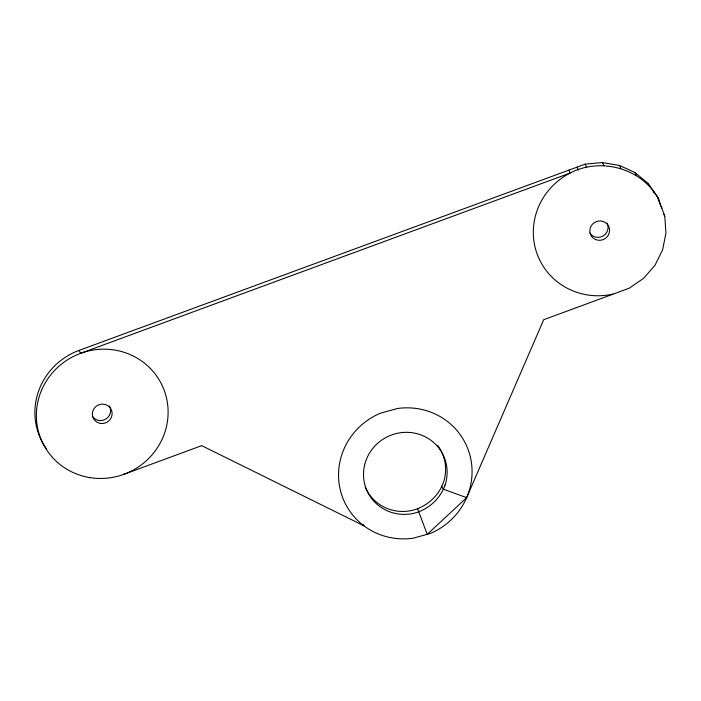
<?xml version="1.0" encoding="UTF-8"?>
<svg xmlns="http://www.w3.org/2000/svg" width="701" height="701" viewBox="0 0 701 701"><rect width="100%" height="100%" fill="white"/><g stroke="black" fill="none" stroke-linecap="round" stroke-linejoin="round"><path stroke-width="1.05" d="M417.489 508.462L427.233 534.346L466.656 497.649L543.704 319.7L629.209 288.207L643.588 278.367L654.988 265.267L662.611 249.801L665.95 233.039L664.776 216.101L657.669 197.218L648.004 183.355L634.948 172.507L619.386 165.418L602.378 162.571L585.09 164.165L79.082 350.404A66.297 64.212 -27 0 0 46.266 448.587M123.902 474.305L201.704 445.652L363.977 525.846L363.232 524.383M659.159 200.162C643.089 168.59 601.16 156.805 570.185 173.024L80.58 353.339L79.082 350.404M466.656 497.649L443.12 489.096L441.621 486.161M576.897 167.153L578.386 170.063M568.704 170.124L570.185 173.024A66.814 64.711 -27 0 0 536.887 253.298A66.814 64.711 -27 0 0 612.814 294.131M660.841 205.928L661.972 208.136M652.833 190.286L654.331 193.222M648.004 183.355L649.503 186.291M663.654 213.901L664.776 216.101M634.948 172.507L636.438 175.443M619.386 165.418L620.876 168.354M602.378 162.571L603.876 165.515M585.09 164.165L586.588 167.101M657.669 197.218L660.473 205.191M109.365 405.923A9.945 9.63 -27 0 1 105.947 418.988A9.945 9.63 -27 0 1 92.576 416.552M606.996 223.041A9.945 9.63 -27 0 1 603.079 235.983A9.945 9.63 -27 0 1 589.83 233.039M441.612 451.943A42.078 40.754 -27 0 1 443.523 482.244C438.598 496.159 426.629 506.814 412.337 510.354A42.078 40.754 -27 0 1 365.125 486.95M437.731 445.582A42.078 40.754 -27 0 1 441.139 450.997M445.021 485.188C440.097 499.094 428.127 509.75 413.835 513.298A42.078 40.754 -27 0 1 363.521 475.681A42.078 40.754 -27 0 1 411.294 432.613A42.078 40.754 -27 0 1 445.021 485.188M397.449 408.508L380.564 413.143A67.2 65.088 -27 0 0 340.598 491.129A67.2 65.088 -27 0 0 413.161 538.21L430.055 533.566A67.2 65.088 -27 0 0 470.02 455.589A67.2 65.088 -27 0 0 397.449 408.508M591.329 235.983L590.251 233.705A9.945 9.63 -27 0 1 601.055 220.981A9.945 9.63 -27 0 1 607.995 235.676A9.945 9.63 -27 0 1 591.329 235.983M100.401 423.395A9.945 9.63 -27 0 0 111.573 410.383A9.945 9.63 -27 0 0 94.758 407.684A9.945 9.63 -27 0 0 100.401 423.395M89.894 477.618A66.297 64.212 -27 0 0 164.446 390.992A66.297 64.212 -27 0 0 52.382 372.853A66.297 64.212 -27 0 0 89.894 477.618"/></g></svg>
